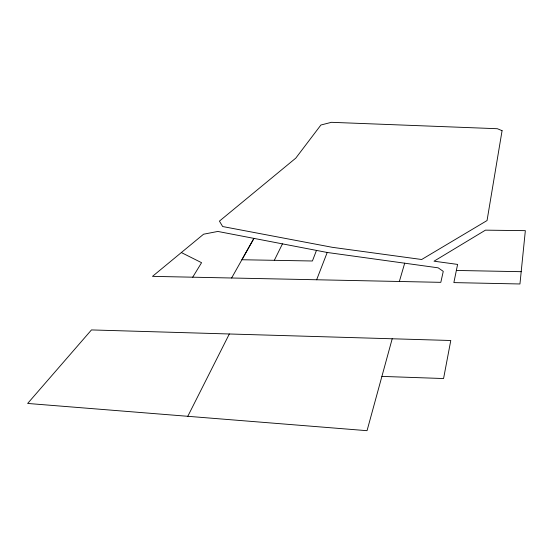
<?xml version="1.0" encoding="UTF-8"?>
<svg xmlns="http://www.w3.org/2000/svg" width="553" height="553" viewBox="0 0 553 553"><rect width="100%" height="100%" fill="white"/><g stroke="black" fill="none" stroke-linecap="round" stroke-linejoin="round"><path stroke-width="0.83" d="M456.356 270.452L453.868 282.604L519.951 283.972L525.35 230.656L485.451 230.152L434.022 261.189L457.608 264.417L456.356 270.452L521.196 271.689M392.201 338.768L367.04 430.683L27.65 403.448L91.466 329.927L450.778 340.496L443.568 378.542L381.909 376.399M399.356 281.477L404.692 263.193M316.468 250.412L312.41 260.995L241.889 259.744L253.931 238.384L231.61 278.007M316.641 279.77L327.21 252.472L438.149 267.825L443.264 271.364L440.817 282.341L152.49 276.362L203.573 234.209L217.834 231.444L327.21 252.472M274.329 260.318L282.452 243.866M187.799 416.291L229.322 333.984M192.714 277.198L201.569 262.689L181.343 252.555M502.076 130.688L487.048 220.55L421.669 259.502L332.394 247.329L222.665 226.536L219.43 221.117L295.779 158.137L320.906 125.013L331.434 122.317L497.375 128.718L502.076 130.688"/></g></svg>
